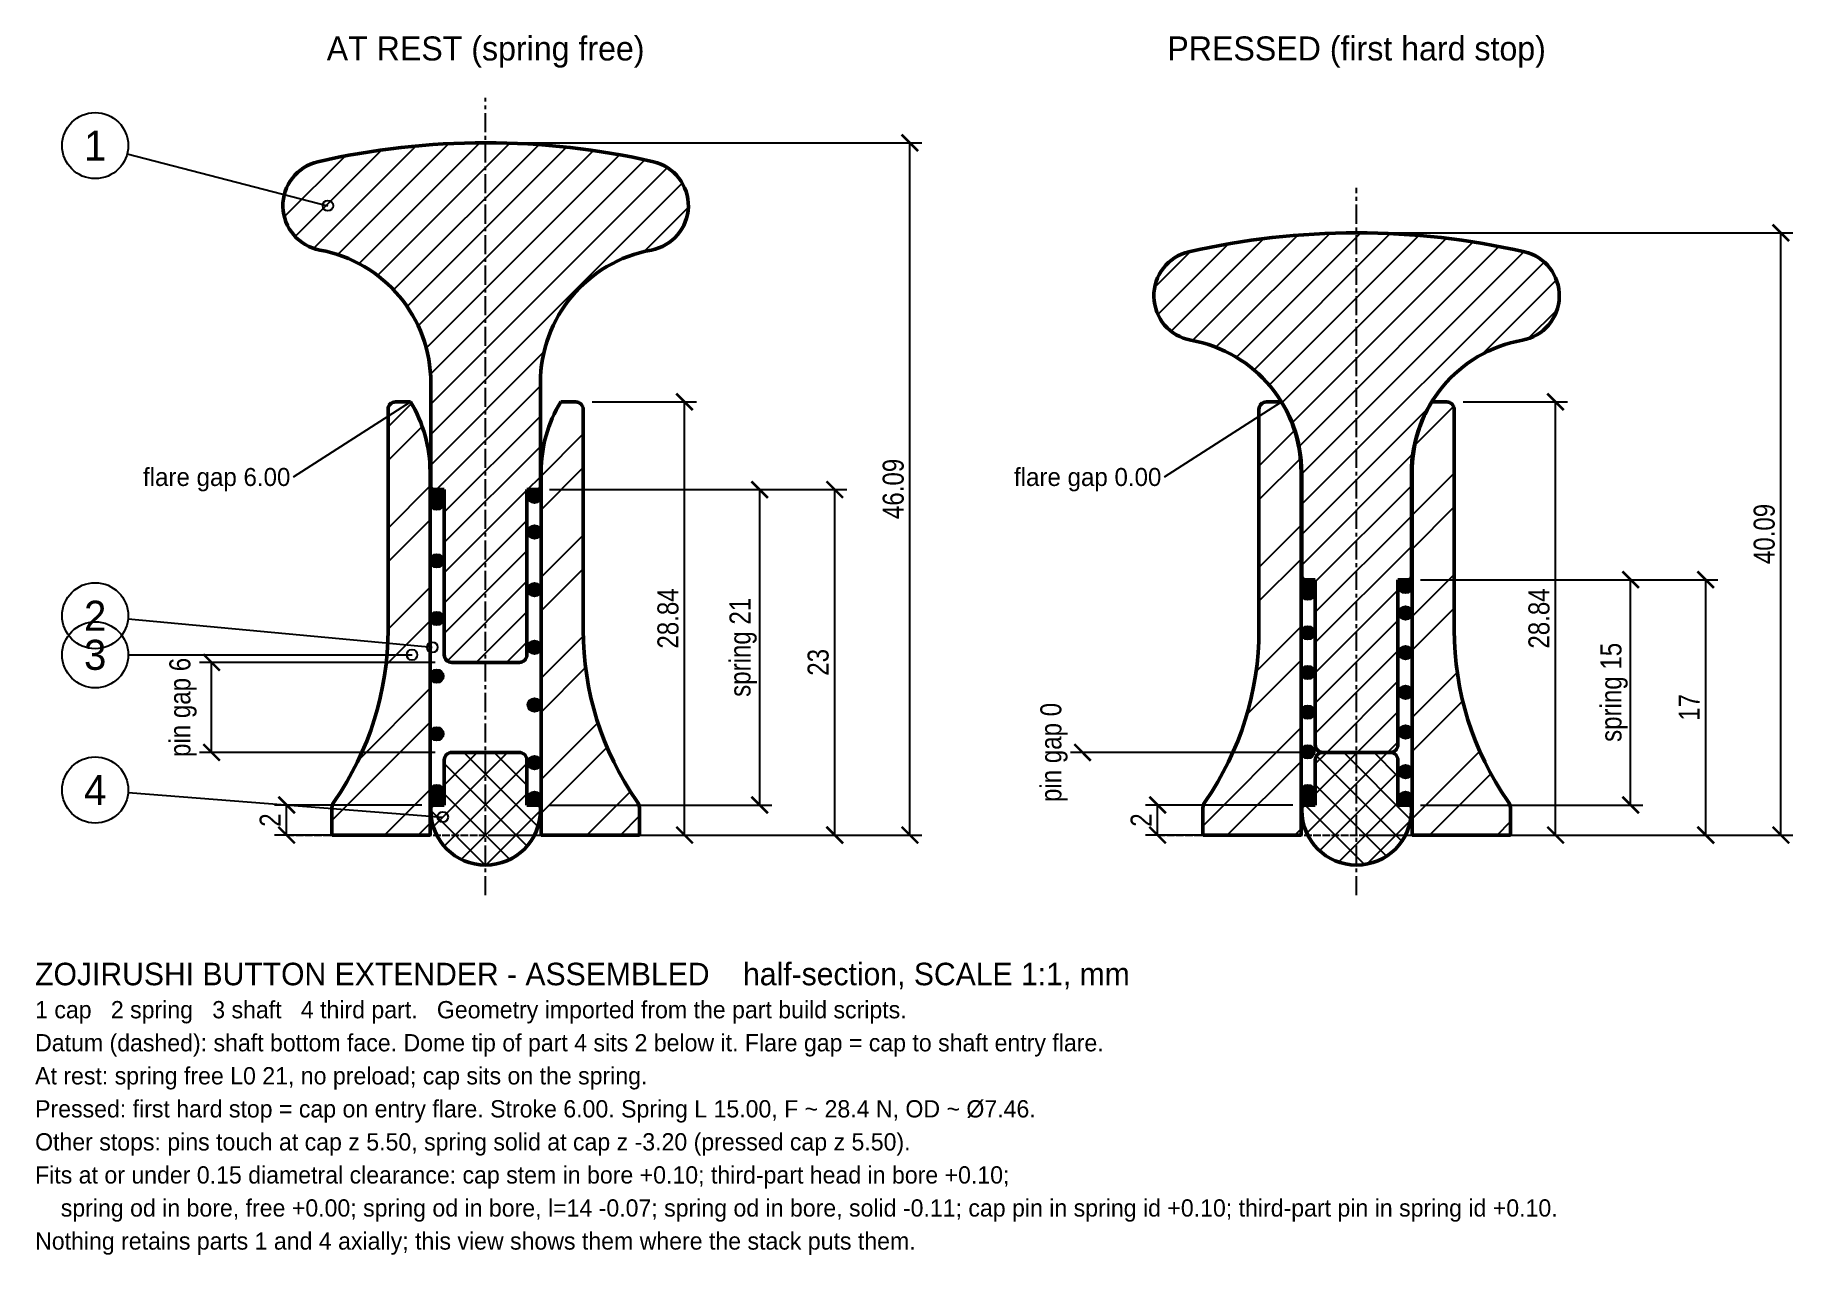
# Model space of a CAD drawing. Header units: millimetres. Extents: x -30 to 87, y -28 to 53.
import ezdxf
from ezdxf.enums import TextEntityAlignment as Align

# ---------------------------------------------------------------- set-up
doc = ezdxf.new("R2010")
doc.units = ezdxf.units.MM
doc.header["$LTSCALE"] = 0.4
doc.linetypes.add('CENTER', pattern=[5.08, 3.175, -0.635, 0.635, -0.635])
doc.linetypes.add('DASHED', pattern=[1.524, 1.27, -0.254])
for name, color, linetype in [('BALLOON', 3, 'CONTINUOUS'), ('CENTER', 1, 'CENTER'), ('DATUM', 8, 'DASHED'), ('DIM', 5, 'CONTINUOUS'), ('HATCH', 8, 'CONTINUOUS'), ('SPRING', 7, 'CONTINUOUS'), ('TEXT', 7, 'CONTINUOUS')]:
    doc.layers.add(name, color=color, linetype=linetype)
doc.layers.add('OUTLINE', color=7, linetype='CONTINUOUS', lineweight=50)
doc.styles.add('OpenSansCondensed-Light', font='OpenSansCondensed-Light.ttf')
doc.dimstyles.new('ASM', dxfattribs={"dimtxt": 1.4, "dimasz": 1.1, "dimexe": 0.8, "dimexo": 0.6, "dimgap": 0.4, "dimtad": 1, "dimdsep": 46, "dimtxsty": 'OpenSansCondensed-Light', "dimblk": 'ARCHTICK', "dimcen": 2.5, "dimclrd": 5, "dimclre": 5, "dimclrt": 5, "dimazin": 3, "dimtfac": 0.5, "dimtmove": 2, "dimatfit": 3})

# ---------------------------------------------------------------- blocks, each defined once
blk = doc.blocks.new('_ARCHTICK')
at = {"color": 0, "linetype": 'BYBLOCK', "const_width": 0.15}
blk.add_lwpolyline([(-0.5, -0.5), (0.5, 0.5)], dxfattribs=at)

msp = doc.modelspace()

# ---------------------------------------------------------------- hatches: boundary and pattern name
at = {"layer": 'HATCH'}
h = msp.add_hatch(dxfattribs=at)
h.set_pattern_fill('ANSI31', scale=0.45)
h.paths.add_polyline_path([(0, 11.5), (2.25, 11.5), (2.283, 11.501), (2.315, 11.504), (2.348, 11.51), (2.379, 11.517), (2.411, 11.527), (2.441, 11.538), (2.471, 11.552), (2.5, 11.567), (2.528, 11.584), (2.554, 11.603), (2.58, 11.624), (2.604, 11.646), (2.626, 11.67), (2.647, 11.696), (2.666, 11.722), (2.683, 11.75), (2.698, 11.779), (2.712, 11.809), (2.723, 11.839), (2.733, 11.871), (2.74, 11.902), (2.746, 11.935), (2.749, 11.967), (2.75, 12), (2.75, 23), (3.45, 23), (3.463, 23), (3.476, 23.002), (3.489, 23.004), (3.502, 23.007), (3.514, 23.011), (3.527, 23.015), (3.538, 23.021), (3.55, 23.027), (3.561, 23.034), (3.572, 23.041), (3.582, 23.05), (3.591, 23.059), (3.6, 23.068), (3.609, 23.078), (3.616, 23.089), (3.623, 23.1), (3.629, 23.112), (3.635, 23.123), (3.639, 23.136), (3.643, 23.148), (3.646, 23.161), (3.648, 23.174), (3.65, 23.187), (3.65, 23.2), (3.65, 30.096), (3.665, 30.617), (3.71, 31.137), (3.786, 31.653), (3.891, 32.164), (4.025, 32.667), (4.188, 33.163), (4.38, 33.647), (4.6, 34.12), (4.846, 34.58), (5.119, 35.024), (5.417, 35.452), (5.739, 35.862), (6.085, 36.253), (6.452, 36.622), (6.841, 36.97), (7.249, 37.295), (7.675, 37.596), (8.117, 37.872), (8.575, 38.121), (9.047, 38.343), (9.53, 38.538), (10.024, 38.705), (10.527, 38.842), (11.037, 38.951), (11.37, 39.031), (11.691, 39.149), (11.996, 39.302), (12.282, 39.489), (12.545, 39.707), (12.782, 39.954), (12.988, 40.227), (13.163, 40.52), (13.303, 40.832), (13.406, 41.158), (13.472, 41.494), (13.499, 41.834), (13.487, 42.176), (13.437, 42.514), (13.348, 42.844), (13.223, 43.162), (13.062, 43.464), (12.867, 43.745), (12.642, 44.002), (12.389, 44.232), (12.112, 44.432), (11.814, 44.599), (11.499, 44.731), (11.17, 44.826), (10.712, 44.929), (10.253, 45.027), (9.793, 45.122), (9.333, 45.211), (8.871, 45.297), (8.409, 45.378), (7.946, 45.455), (7.482, 45.527), (7.018, 45.595), (6.553, 45.659), (6.087, 45.718), (5.621, 45.773), (5.154, 45.824), (4.687, 45.87), (4.219, 45.912), (3.752, 45.949), (3.283, 45.982), (2.815, 46.011), (2.346, 46.035), (1.877, 46.055), (1.408, 46.07), (0.939, 46.081), (0.469, 46.088), (0, 46.09), (-0.469, 46.088), (-0.939, 46.081), (-1.408, 46.07), (-1.877, 46.055), (-2.346, 46.035), (-2.815, 46.011), (-3.283, 45.982), (-3.752, 45.949), (-4.219, 45.912), (-4.687, 45.87), (-5.154, 45.824), (-5.621, 45.773), (-6.087, 45.718), (-6.553, 45.659), (-7.018, 45.595), (-7.482, 45.527), (-7.946, 45.455), (-8.409, 45.378), (-8.871, 45.297), (-9.333, 45.211), (-9.793, 45.122), (-10.253, 45.027), (-10.712, 44.929), (-11.17, 44.826), (-11.499, 44.731), (-11.814, 44.599), (-12.112, 44.432), (-12.389, 44.232), (-12.642, 44.002), (-12.867, 43.745), (-13.062, 43.464), (-13.223, 43.162), (-13.348, 42.844), (-13.437, 42.514), (-13.487, 42.176), (-13.499, 41.834), (-13.472, 41.494), (-13.406, 41.158), (-13.303, 40.832), (-13.163, 40.52), (-12.988, 40.227), (-12.782, 39.954), (-12.545, 39.707), (-12.282, 39.489), (-11.996, 39.302), (-11.691, 39.149), (-11.37, 39.031), (-11.037, 38.951), (-10.527, 38.842), (-10.024, 38.705), (-9.53, 38.538), (-9.047, 38.343), (-8.575, 38.121), (-8.117, 37.872), (-7.675, 37.596), (-7.249, 37.295), (-6.841, 36.97), (-6.452, 36.622), (-6.085, 36.253), (-5.739, 35.862), (-5.417, 35.452), (-5.119, 35.024), (-4.846, 34.58), (-4.6, 34.12), (-4.38, 33.647), (-4.188, 33.163), (-4.025, 32.667), (-3.891, 32.164), (-3.786, 31.653), (-3.71, 31.137), (-3.665, 30.617), (-3.65, 30.096), (-3.65, 23.2), (-3.65, 23.187), (-3.648, 23.174), (-3.646, 23.161), (-3.643, 23.148), (-3.639, 23.136), (-3.635, 23.123), (-3.629, 23.112), (-3.623, 23.1), (-3.616, 23.089), (-3.609, 23.078), (-3.6, 23.068), (-3.591, 23.059), (-3.582, 23.05), (-3.572, 23.041), (-3.561, 23.034), (-3.55, 23.027), (-3.538, 23.021), (-3.527, 23.015), (-3.514, 23.011), (-3.502, 23.007), (-3.489, 23.004), (-3.476, 23.002), (-3.463, 23), (-3.45, 23), (-2.75, 23), (-2.75, 12), (-2.749, 11.967), (-2.746, 11.935), (-2.74, 11.902), (-2.733, 11.871), (-2.723, 11.839), (-2.712, 11.809), (-2.698, 11.779), (-2.683, 11.75), (-2.666, 11.722), (-2.647, 11.696), (-2.626, 11.67), (-2.604, 11.646), (-2.58, 11.624), (-2.554, 11.603), (-2.528, 11.584), (-2.5, 11.567), (-2.471, 11.552), (-2.441, 11.538), (-2.411, 11.527), (-2.379, 11.517), (-2.348, 11.51), (-2.315, 11.504), (-2.283, 11.501), (-2.25, 11.5), (0, 11.5)])
h = msp.add_hatch(dxfattribs=at)
h.set_pattern_fill('ANSI31', scale=0.45)
h.paths.add_polyline_path([(58, 5.501), (60.25, 5.501), (60.283, 5.502), (60.315, 5.506), (60.348, 5.511), (60.379, 5.518), (60.411, 5.528), (60.441, 5.539), (60.471, 5.553), (60.5, 5.568), (60.528, 5.586), (60.554, 5.605), (60.58, 5.625), (60.604, 5.648), (60.626, 5.672), (60.647, 5.697), (60.666, 5.724), (60.683, 5.751), (60.698, 5.78), (60.712, 5.81), (60.723, 5.841), (60.733, 5.872), (60.74, 5.904), (60.746, 5.936), (60.749, 5.969), (60.75, 6.001), (60.75, 17.001), (61.45, 17.001), (61.463, 17.002), (61.476, 17.003), (61.489, 17.005), (61.502, 17.008), (61.514, 17.012), (61.527, 17.017), (61.538, 17.022), (61.55, 17.028), (61.561, 17.035), (61.572, 17.043), (61.582, 17.051), (61.591, 17.06), (61.6, 17.069), (61.609, 17.08), (61.616, 17.09), (61.623, 17.101), (61.629, 17.113), (61.635, 17.125), (61.639, 17.137), (61.643, 17.15), (61.646, 17.162), (61.648, 17.175), (61.65, 17.188), (61.65, 17.201), (61.65, 24.098), (61.665, 24.619), (61.71, 25.138), (61.786, 25.654), (61.891, 26.165), (62.025, 26.669), (62.188, 27.164), (62.38, 27.649), (62.6, 28.122), (62.846, 28.581), (63.119, 29.026), (63.417, 29.454), (63.739, 29.863), (64.085, 30.254), (64.452, 30.624), (64.841, 30.972), (65.249, 31.297), (65.675, 31.597), (66.117, 31.873), (66.575, 32.122), (67.047, 32.345), (67.53, 32.54), (68.024, 32.706), (68.527, 32.844), (69.038, 32.952), (69.37, 33.032), (69.691, 33.15), (69.996, 33.303), (70.282, 33.49), (70.545, 33.709), (70.782, 33.956), (70.988, 34.228), (71.163, 34.522), (71.303, 34.834), (71.406, 35.16), (71.472, 35.495), (71.499, 35.836), (71.487, 36.177), (71.437, 36.515), (71.348, 36.846), (71.223, 37.163), (71.062, 37.465), (70.867, 37.746), (70.642, 38.004), (70.389, 38.234), (70.112, 38.433), (69.814, 38.6), (69.499, 38.732), (69.17, 38.828), (68.712, 38.93), (68.253, 39.029), (67.793, 39.123), (67.333, 39.213), (66.871, 39.298), (66.409, 39.379), (65.946, 39.456), (65.482, 39.528), (65.018, 39.596), (64.553, 39.66), (64.087, 39.719), (63.621, 39.774), (63.154, 39.825), (62.687, 39.871), (62.219, 39.913), (61.752, 39.95), (61.283, 39.983), (60.815, 40.012), (60.346, 40.036), (59.877, 40.056), (59.408, 40.072), (58.939, 40.083), (58.469, 40.089), (58, 40.091), (57.531, 40.089), (57.061, 40.083), (56.592, 40.072), (56.123, 40.056), (55.654, 40.036), (55.185, 40.012), (54.717, 39.983), (54.248, 39.95), (53.781, 39.913), (53.313, 39.871), (52.846, 39.825), (52.379, 39.774), (51.913, 39.719), (51.447, 39.66), (50.982, 39.596), (50.518, 39.528), (50.054, 39.456), (49.591, 39.379), (49.129, 39.298), (48.667, 39.213), (48.207, 39.123), (47.747, 39.029), (47.288, 38.93), (46.83, 38.828), (46.501, 38.732), (46.186, 38.6), (45.888, 38.433), (45.611, 38.234), (45.358, 38.004), (45.133, 37.746), (44.938, 37.465), (44.777, 37.163), (44.652, 36.846), (44.563, 36.515), (44.513, 36.177), (44.501, 35.836), (44.528, 35.495), (44.594, 35.16), (44.697, 34.834), (44.837, 34.522), (45.012, 34.228), (45.218, 33.956), (45.455, 33.709), (45.718, 33.49), (46.004, 33.303), (46.309, 33.15), (46.63, 33.032), (46.962, 32.952), (47.473, 32.844), (47.976, 32.706), (48.47, 32.54), (48.953, 32.345), (49.425, 32.122), (49.883, 31.873), (50.325, 31.597), (50.751, 31.297), (51.159, 30.972), (51.548, 30.624), (51.915, 30.254), (52.261, 29.863), (52.583, 29.454), (52.881, 29.026), (53.154, 28.581), (53.4, 28.122), (53.62, 27.649), (53.812, 27.164), (53.975, 26.669), (54.109, 26.165), (54.214, 25.654), (54.29, 25.138), (54.335, 24.619), (54.35, 24.098), (54.35, 17.201), (54.35, 17.188), (54.352, 17.175), (54.354, 17.162), (54.357, 17.15), (54.361, 17.137), (54.365, 17.125), (54.371, 17.113), (54.377, 17.101), (54.384, 17.09), (54.391, 17.08), (54.4, 17.069), (54.409, 17.06), (54.418, 17.051), (54.428, 17.043), (54.439, 17.035), (54.45, 17.028), (54.462, 17.022), (54.473, 17.017), (54.486, 17.012), (54.498, 17.008), (54.511, 17.005), (54.524, 17.003), (54.537, 17.002), (54.55, 17.001), (55.25, 17.001), (55.25, 6.001), (55.251, 5.969), (55.254, 5.936), (55.26, 5.904), (55.267, 5.872), (55.277, 5.841), (55.288, 5.81), (55.302, 5.78), (55.317, 5.751), (55.334, 5.724), (55.353, 5.697), (55.374, 5.672), (55.396, 5.648), (55.42, 5.625), (55.446, 5.605), (55.472, 5.586), (55.5, 5.568), (55.529, 5.553), (55.559, 5.539), (55.589, 5.528), (55.621, 5.518), (55.652, 5.511), (55.685, 5.506), (55.717, 5.502), (55.75, 5.501), (58, 5.501)])
h = msp.add_hatch(dxfattribs=at)
h.set_pattern_fill('ANSI32', scale=0.5)
h.paths.add_polyline_path([(-3.7, 0), (-3.7, 24.181), (-3.702, 24.385), (-3.709, 24.589), (-3.721, 24.792), (-3.737, 24.996), (-3.758, 25.199), (-3.783, 25.401), (-3.813, 25.603), (-3.848, 25.804), (-3.887, 26.004), (-3.93, 26.204), (-3.978, 26.402), (-4.031, 26.599), (-4.088, 26.795), (-4.15, 26.99), (-4.216, 27.183), (-4.286, 27.374), (-4.36, 27.564), (-4.439, 27.753), (-4.522, 27.939), (-4.61, 28.123), (-4.701, 28.306), (-4.797, 28.486), (-4.896, 28.664), (-5, 28.84), (-6, 28.84), (-6.033, 28.839), (-6.065, 28.836), (-6.098, 28.83), (-6.129, 28.823), (-6.161, 28.813), (-6.191, 28.802), (-6.221, 28.788), (-6.25, 28.773), (-6.278, 28.756), (-6.304, 28.737), (-6.33, 28.716), (-6.354, 28.694), (-6.376, 28.67), (-6.397, 28.644), (-6.416, 28.618), (-6.433, 28.59), (-6.448, 28.561), (-6.462, 28.531), (-6.473, 28.501), (-6.483, 28.469), (-6.49, 28.438), (-6.496, 28.405), (-6.499, 28.373), (-6.5, 28.34), (-6.5, 13.659), (-6.506, 13.154), (-6.526, 12.648), (-6.558, 12.143), (-6.602, 11.64), (-6.66, 11.137), (-6.73, 10.636), (-6.813, 10.138), (-6.908, 9.641), (-7.016, 9.147), (-7.136, 8.656), (-7.269, 8.168), (-7.414, 7.683), (-7.571, 7.202), (-7.74, 6.726), (-7.922, 6.254), (-8.115, 5.786), (-8.32, 5.324), (-8.536, 4.867), (-8.764, 4.416), (-9.004, 3.97), (-9.254, 3.531), (-9.516, 3.098), (-9.788, 2.672), (-10.071, 2.253), (-10.086, 2.232), (-10.099, 2.211), (-10.112, 2.189), (-10.125, 2.167), (-10.137, 2.145), (-10.148, 2.122), (-10.159, 2.099), (-10.169, 2.076), (-10.179, 2.053), (-10.188, 2.029), (-10.196, 2.006), (-10.204, 1.981), (-10.212, 1.957), (-10.218, 1.933), (-10.224, 1.908), (-10.23, 1.884), (-10.234, 1.859), (-10.239, 1.834), (-10.242, 1.809), (-10.245, 1.784), (-10.247, 1.758), (-10.249, 1.733), (-10.25, 1.708), (-10.25, 1.683), (-10.25, 0), (-3.7, 0)])
h = msp.add_hatch(dxfattribs=at)
h.set_pattern_fill('ANSI32', scale=0.5)
h.paths.add_polyline_path([(3.7, 0), (3.7, 24.181), (3.702, 24.385), (3.709, 24.589), (3.721, 24.792), (3.737, 24.996), (3.758, 25.199), (3.783, 25.401), (3.813, 25.603), (3.848, 25.804), (3.887, 26.004), (3.93, 26.204), (3.978, 26.402), (4.031, 26.599), (4.088, 26.795), (4.15, 26.99), (4.216, 27.183), (4.286, 27.374), (4.36, 27.564), (4.439, 27.753), (4.522, 27.939), (4.61, 28.123), (4.701, 28.306), (4.797, 28.486), (4.896, 28.664), (5, 28.84), (6, 28.84), (6.033, 28.839), (6.065, 28.836), (6.098, 28.83), (6.129, 28.823), (6.161, 28.813), (6.191, 28.802), (6.221, 28.788), (6.25, 28.773), (6.278, 28.756), (6.304, 28.737), (6.33, 28.716), (6.354, 28.694), (6.376, 28.67), (6.397, 28.644), (6.416, 28.618), (6.433, 28.59), (6.448, 28.561), (6.462, 28.531), (6.473, 28.501), (6.483, 28.469), (6.49, 28.438), (6.496, 28.405), (6.499, 28.373), (6.5, 28.34), (6.5, 13.659), (6.506, 13.154), (6.526, 12.648), (6.558, 12.143), (6.602, 11.64), (6.66, 11.137), (6.73, 10.636), (6.813, 10.138), (6.908, 9.641), (7.016, 9.147), (7.136, 8.656), (7.269, 8.168), (7.414, 7.683), (7.571, 7.202), (7.74, 6.726), (7.922, 6.254), (8.115, 5.786), (8.32, 5.324), (8.536, 4.867), (8.764, 4.416), (9.004, 3.97), (9.254, 3.531), (9.516, 3.098), (9.788, 2.672), (10.071, 2.253), (10.086, 2.232), (10.099, 2.211), (10.112, 2.189), (10.125, 2.167), (10.137, 2.145), (10.148, 2.122), (10.159, 2.099), (10.169, 2.076), (10.179, 2.053), (10.188, 2.029), (10.196, 2.006), (10.204, 1.981), (10.212, 1.957), (10.218, 1.933), (10.224, 1.908), (10.23, 1.884), (10.234, 1.859), (10.239, 1.834), (10.242, 1.809), (10.245, 1.784), (10.247, 1.758), (10.249, 1.733), (10.25, 1.708), (10.25, 1.683), (10.25, 0), (3.7, 0)])
h = msp.add_hatch(dxfattribs=at)
h.set_pattern_fill('ANSI32', scale=0.5)
h.paths.add_polyline_path([(54.3, 0), (54.3, 24.181), (54.298, 24.385), (54.291, 24.589), (54.279, 24.792), (54.263, 24.996), (54.242, 25.199), (54.217, 25.401), (54.187, 25.603), (54.152, 25.804), (54.113, 26.004), (54.07, 26.204), (54.022, 26.402), (53.969, 26.599), (53.912, 26.795), (53.85, 26.99), (53.784, 27.183), (53.714, 27.374), (53.64, 27.564), (53.561, 27.753), (53.478, 27.939), (53.39, 28.123), (53.299, 28.306), (53.203, 28.486), (53.104, 28.664), (53, 28.84), (52, 28.84), (51.967, 28.839), (51.935, 28.836), (51.902, 28.83), (51.871, 28.823), (51.839, 28.813), (51.809, 28.802), (51.779, 28.788), (51.75, 28.773), (51.722, 28.756), (51.696, 28.737), (51.67, 28.716), (51.646, 28.694), (51.624, 28.67), (51.603, 28.644), (51.584, 28.618), (51.567, 28.59), (51.552, 28.561), (51.538, 28.531), (51.527, 28.501), (51.517, 28.469), (51.51, 28.438), (51.504, 28.405), (51.501, 28.373), (51.5, 28.34), (51.5, 13.659), (51.494, 13.154), (51.474, 12.648), (51.442, 12.143), (51.398, 11.64), (51.34, 11.137), (51.27, 10.636), (51.187, 10.138), (51.092, 9.641), (50.984, 9.147), (50.864, 8.656), (50.731, 8.168), (50.586, 7.683), (50.429, 7.202), (50.26, 6.726), (50.078, 6.254), (49.885, 5.786), (49.68, 5.324), (49.464, 4.867), (49.236, 4.416), (48.996, 3.97), (48.746, 3.531), (48.484, 3.098), (48.212, 2.672), (47.929, 2.253), (47.914, 2.232), (47.901, 2.211), (47.888, 2.189), (47.875, 2.167), (47.863, 2.145), (47.852, 2.122), (47.841, 2.099), (47.831, 2.076), (47.821, 2.053), (47.812, 2.029), (47.804, 2.006), (47.796, 1.981), (47.788, 1.957), (47.782, 1.933), (47.776, 1.908), (47.77, 1.884), (47.766, 1.859), (47.761, 1.834), (47.758, 1.809), (47.755, 1.784), (47.753, 1.758), (47.751, 1.733), (47.75, 1.708), (47.75, 1.683), (47.75, 0), (54.3, 0)])
h = msp.add_hatch(dxfattribs=at)
h.set_pattern_fill('ANSI32', scale=0.5)
h.paths.add_polyline_path([(61.7, 0), (61.7, 24.181), (61.702, 24.385), (61.709, 24.589), (61.721, 24.792), (61.737, 24.996), (61.758, 25.199), (61.783, 25.401), (61.813, 25.603), (61.848, 25.804), (61.887, 26.004), (61.93, 26.204), (61.978, 26.402), (62.031, 26.599), (62.088, 26.795), (62.15, 26.99), (62.216, 27.183), (62.286, 27.374), (62.36, 27.564), (62.439, 27.753), (62.522, 27.939), (62.61, 28.123), (62.701, 28.306), (62.797, 28.486), (62.896, 28.664), (63, 28.84), (64, 28.84), (64.033, 28.839), (64.065, 28.836), (64.098, 28.83), (64.129, 28.823), (64.161, 28.813), (64.191, 28.802), (64.221, 28.788), (64.25, 28.773), (64.278, 28.756), (64.304, 28.737), (64.33, 28.716), (64.354, 28.694), (64.376, 28.67), (64.397, 28.644), (64.416, 28.618), (64.433, 28.59), (64.448, 28.561), (64.462, 28.531), (64.473, 28.501), (64.483, 28.469), (64.49, 28.438), (64.496, 28.405), (64.499, 28.373), (64.5, 28.34), (64.5, 13.659), (64.506, 13.154), (64.526, 12.648), (64.558, 12.143), (64.602, 11.64), (64.66, 11.137), (64.73, 10.636), (64.813, 10.138), (64.908, 9.641), (65.016, 9.147), (65.136, 8.656), (65.269, 8.168), (65.414, 7.683), (65.571, 7.202), (65.74, 6.726), (65.922, 6.254), (66.115, 5.786), (66.32, 5.324), (66.536, 4.867), (66.764, 4.416), (67.004, 3.97), (67.254, 3.531), (67.516, 3.098), (67.788, 2.672), (68.071, 2.253), (68.086, 2.232), (68.099, 2.211), (68.112, 2.189), (68.125, 2.167), (68.137, 2.145), (68.148, 2.122), (68.159, 2.099), (68.169, 2.076), (68.179, 2.053), (68.188, 2.029), (68.196, 2.006), (68.204, 1.981), (68.212, 1.957), (68.218, 1.933), (68.224, 1.908), (68.23, 1.884), (68.234, 1.859), (68.239, 1.834), (68.242, 1.809), (68.245, 1.784), (68.247, 1.758), (68.249, 1.733), (68.25, 1.708), (68.25, 1.683), (68.25, 0), (61.7, 0)])
h = msp.add_hatch(dxfattribs=at)
h.set_pattern_fill('ANSI37', scale=0.45)
h.paths.add_polyline_path([(0, -2), (0.239, -1.992), (0.476, -1.969), (0.712, -1.93), (0.945, -1.876), (1.173, -1.806), (1.397, -1.722), (1.614, -1.624), (1.825, -1.511), (2.028, -1.385), (2.222, -1.246), (2.407, -1.094), (2.581, -0.931), (2.744, -0.757), (2.896, -0.572), (3.035, -0.378), (3.161, -0.175), (3.274, 0.036), (3.372, 0.253), (3.456, 0.477), (3.526, 0.705), (3.58, 0.938), (3.619, 1.174), (3.642, 1.411), (3.65, 1.65), (3.65, 1.8), (3.65, 1.813), (3.648, 1.826), (3.646, 1.839), (3.643, 1.852), (3.639, 1.864), (3.635, 1.877), (3.629, 1.888), (3.623, 1.9), (3.616, 1.911), (3.609, 1.922), (3.6, 1.932), (3.591, 1.941), (3.582, 1.95), (3.572, 1.959), (3.561, 1.966), (3.55, 1.973), (3.538, 1.979), (3.527, 1.985), (3.514, 1.989), (3.502, 1.993), (3.489, 1.996), (3.476, 1.998), (3.463, 2), (3.45, 2), (2.75, 2), (2.75, 5), (2.749, 5.033), (2.746, 5.065), (2.74, 5.098), (2.733, 5.129), (2.723, 5.161), (2.712, 5.191), (2.698, 5.221), (2.683, 5.25), (2.666, 5.278), (2.647, 5.304), (2.626, 5.33), (2.604, 5.354), (2.58, 5.376), (2.554, 5.397), (2.528, 5.416), (2.5, 5.433), (2.471, 5.448), (2.441, 5.462), (2.411, 5.473), (2.379, 5.483), (2.348, 5.49), (2.315, 5.496), (2.283, 5.499), (2.25, 5.5), (0, 5.5), (-2.25, 5.5), (-2.283, 5.499), (-2.315, 5.496), (-2.348, 5.49), (-2.379, 5.483), (-2.411, 5.473), (-2.441, 5.462), (-2.471, 5.448), (-2.5, 5.433), (-2.528, 5.416), (-2.554, 5.397), (-2.58, 5.376), (-2.604, 5.354), (-2.626, 5.33), (-2.647, 5.304), (-2.666, 5.278), (-2.683, 5.25), (-2.698, 5.221), (-2.712, 5.191), (-2.723, 5.161), (-2.733, 5.129), (-2.74, 5.098), (-2.746, 5.065), (-2.749, 5.033), (-2.75, 5), (-2.75, 2), (-3.45, 2), (-3.463, 2), (-3.476, 1.998), (-3.489, 1.996), (-3.502, 1.993), (-3.514, 1.989), (-3.527, 1.985), (-3.538, 1.979), (-3.55, 1.973), (-3.561, 1.966), (-3.572, 1.959), (-3.582, 1.95), (-3.591, 1.941), (-3.6, 1.932), (-3.609, 1.922), (-3.616, 1.911), (-3.623, 1.9), (-3.629, 1.888), (-3.635, 1.877), (-3.639, 1.864), (-3.643, 1.852), (-3.646, 1.839), (-3.648, 1.826), (-3.65, 1.813), (-3.65, 1.8), (-3.65, 1.65), (-3.642, 1.411), (-3.619, 1.174), (-3.58, 0.938), (-3.526, 0.705), (-3.456, 0.477), (-3.372, 0.253), (-3.274, 0.036), (-3.161, -0.175), (-3.035, -0.378), (-2.896, -0.572), (-2.744, -0.757), (-2.581, -0.931), (-2.407, -1.094), (-2.222, -1.246), (-2.028, -1.385), (-1.825, -1.511), (-1.614, -1.624), (-1.397, -1.722), (-1.173, -1.806), (-0.945, -1.876), (-0.712, -1.93), (-0.476, -1.969), (-0.239, -1.992), (0, -2)])
h = msp.add_hatch(dxfattribs=at)
h.set_pattern_fill('ANSI37', scale=0.45)
h.paths.add_polyline_path([(58, -2), (58.239, -1.992), (58.476, -1.969), (58.712, -1.93), (58.945, -1.876), (59.173, -1.806), (59.397, -1.722), (59.614, -1.624), (59.825, -1.511), (60.028, -1.385), (60.222, -1.246), (60.407, -1.094), (60.581, -0.931), (60.744, -0.757), (60.896, -0.572), (61.035, -0.378), (61.161, -0.175), (61.274, 0.036), (61.372, 0.253), (61.456, 0.477), (61.526, 0.705), (61.58, 0.938), (61.619, 1.174), (61.642, 1.411), (61.65, 1.65), (61.65, 1.8), (61.65, 1.813), (61.648, 1.826), (61.646, 1.839), (61.643, 1.852), (61.639, 1.864), (61.635, 1.877), (61.629, 1.888), (61.623, 1.9), (61.616, 1.911), (61.609, 1.922), (61.6, 1.932), (61.591, 1.941), (61.582, 1.95), (61.572, 1.959), (61.561, 1.966), (61.55, 1.973), (61.538, 1.979), (61.527, 1.985), (61.514, 1.989), (61.502, 1.993), (61.489, 1.996), (61.476, 1.998), (61.463, 2), (61.45, 2), (60.75, 2), (60.75, 5), (60.749, 5.033), (60.746, 5.065), (60.74, 5.098), (60.733, 5.129), (60.723, 5.161), (60.712, 5.191), (60.698, 5.221), (60.683, 5.25), (60.666, 5.278), (60.647, 5.304), (60.626, 5.33), (60.604, 5.354), (60.58, 5.376), (60.554, 5.397), (60.528, 5.416), (60.5, 5.433), (60.471, 5.448), (60.441, 5.462), (60.411, 5.473), (60.379, 5.483), (60.348, 5.49), (60.315, 5.496), (60.283, 5.499), (60.25, 5.5), (58, 5.5), (55.75, 5.5), (55.717, 5.499), (55.685, 5.496), (55.652, 5.49), (55.621, 5.483), (55.589, 5.473), (55.559, 5.462), (55.529, 5.448), (55.5, 5.433), (55.472, 5.416), (55.446, 5.397), (55.42, 5.376), (55.396, 5.354), (55.374, 5.33), (55.353, 5.304), (55.334, 5.278), (55.317, 5.25), (55.302, 5.221), (55.288, 5.191), (55.277, 5.161), (55.267, 5.129), (55.26, 5.098), (55.254, 5.065), (55.251, 5.033), (55.25, 5), (55.25, 2), (54.55, 2), (54.537, 2), (54.524, 1.998), (54.511, 1.996), (54.498, 1.993), (54.486, 1.989), (54.473, 1.985), (54.462, 1.979), (54.45, 1.973), (54.439, 1.966), (54.428, 1.959), (54.418, 1.95), (54.409, 1.941), (54.4, 1.932), (54.391, 1.922), (54.384, 1.911), (54.377, 1.9), (54.371, 1.888), (54.365, 1.877), (54.361, 1.864), (54.357, 1.852), (54.354, 1.839), (54.352, 1.826), (54.35, 1.813), (54.35, 1.8), (54.35, 1.65), (54.358, 1.411), (54.381, 1.174), (54.42, 0.938), (54.474, 0.705), (54.544, 0.477), (54.628, 0.253), (54.726, 0.036), (54.839, -0.175), (54.965, -0.378), (55.104, -0.572), (55.256, -0.757), (55.419, -0.931), (55.593, -1.094), (55.778, -1.246), (55.972, -1.385), (56.175, -1.511), (56.386, -1.624), (56.603, -1.722), (56.827, -1.806), (57.055, -1.876), (57.288, -1.93), (57.524, -1.969), (57.761, -1.992), (58, -2)])
at = {"layer": 'SPRING'}
h = msp.add_hatch(color=7, dxfattribs=at)
edge = h.paths.add_edge_path()
edge.add_arc((-3.25, 22.55), 0.45, 0, 360)
h = msp.add_hatch(color=7, dxfattribs=at)
edge = h.paths.add_edge_path()
edge.add_arc((-3.25, 22.1), 0.45, 0, 360)
h = msp.add_hatch(color=7, dxfattribs=at)
edge = h.paths.add_edge_path()
edge.add_arc((3.25, 22.55), 0.45, 0, 360)
h = msp.add_hatch(color=7, dxfattribs=at)
edge = h.paths.add_edge_path()
edge.add_arc((3.25, 20.18), 0.45, 0, 360)
h = msp.add_hatch(color=7, dxfattribs=at)
edge = h.paths.add_edge_path()
edge.add_arc((-3.25, 18.26), 0.45, 0, 360)
h = msp.add_hatch(color=7, dxfattribs=at)
edge = h.paths.add_edge_path()
edge.add_arc((3.25, 16.34), 0.45, 0, 360)
h = msp.add_hatch(color=7, dxfattribs=at)
edge = h.paths.add_edge_path()
edge.add_arc((54.75, 16.551), 0.45, 0, 360)
h = msp.add_hatch(color=7, dxfattribs=at)
edge = h.paths.add_edge_path()
edge.add_arc((54.75, 16.101), 0.45, 0, 360)
h = msp.add_hatch(color=7, dxfattribs=at)
edge = h.paths.add_edge_path()
edge.add_arc((61.25, 16.551), 0.45, 0, 360)
h = msp.add_hatch(color=7, dxfattribs=at)
edge = h.paths.add_edge_path()
edge.add_arc((61.25, 14.781), 0.45, 0, 360)
h = msp.add_hatch(color=7, dxfattribs=at)
edge = h.paths.add_edge_path()
edge.add_arc((-3.25, 14.42), 0.45, 0, 360)
h = msp.add_hatch(color=7, dxfattribs=at)
edge = h.paths.add_edge_path()
edge.add_arc((3.25, 12.5), 0.45, 0, 360)
h = msp.add_hatch(color=7, dxfattribs=at)
edge = h.paths.add_edge_path()
edge.add_arc((54.75, 13.461), 0.45, 0, 360)
h = msp.add_hatch(color=7, dxfattribs=at)
edge = h.paths.add_edge_path()
edge.add_arc((61.25, 12.141), 0.45, 0, 360)
h = msp.add_hatch(color=7, dxfattribs=at)
edge = h.paths.add_edge_path()
edge.add_arc((-3.25, 10.58), 0.45, 0, 360)
h = msp.add_hatch(color=7, dxfattribs=at)
edge = h.paths.add_edge_path()
edge.add_arc((54.75, 10.821), 0.45, 0, 360)
h = msp.add_hatch(color=7, dxfattribs=at)
edge = h.paths.add_edge_path()
edge.add_arc((61.25, 9.501), 0.45, 0, 360)
h = msp.add_hatch(color=7, dxfattribs=at)
edge = h.paths.add_edge_path()
edge.add_arc((3.25, 8.66), 0.45, 0, 360)
h = msp.add_hatch(color=7, dxfattribs=at)
edge = h.paths.add_edge_path()
edge.add_arc((54.75, 8.181), 0.45, 0, 360)
h = msp.add_hatch(color=7, dxfattribs=at)
edge = h.paths.add_edge_path()
edge.add_arc((-3.25, 6.74), 0.45, 0, 360)
h = msp.add_hatch(color=7, dxfattribs=at)
edge = h.paths.add_edge_path()
edge.add_arc((61.25, 6.86), 0.45, 0, 360)
h = msp.add_hatch(color=7, dxfattribs=at)
edge = h.paths.add_edge_path()
edge.add_arc((54.75, 5.54), 0.45, 0, 360)
h = msp.add_hatch(color=7, dxfattribs=at)
edge = h.paths.add_edge_path()
edge.add_arc((3.25, 4.82), 0.45, 0, 360)
h = msp.add_hatch(color=7, dxfattribs=at)
edge = h.paths.add_edge_path()
edge.add_arc((61.25, 4.22), 0.45, 0, 360)
h = msp.add_hatch(color=7, dxfattribs=at)
edge = h.paths.add_edge_path()
edge.add_arc((-3.25, 2.9), 0.45, 0, 360)
h = msp.add_hatch(color=7, dxfattribs=at)
edge = h.paths.add_edge_path()
edge.add_arc((-3.25, 2.45), 0.45, 0, 360)
h = msp.add_hatch(color=7, dxfattribs=at)
edge = h.paths.add_edge_path()
edge.add_arc((3.25, 2.45), 0.45, 0, 360)
h = msp.add_hatch(color=7, dxfattribs=at)
edge = h.paths.add_edge_path()
edge.add_arc((54.75, 2.9), 0.45, 0, 360)
h = msp.add_hatch(color=7, dxfattribs=at)
edge = h.paths.add_edge_path()
edge.add_arc((54.75, 2.45), 0.45, 0, 360)
h = msp.add_hatch(color=7, dxfattribs=at)
edge = h.paths.add_edge_path()
edge.add_arc((61.25, 2.45), 0.45, 0, 360)

# ---------------------------------------------------------------- linework, layer by layer
at = {"layer": 'BALLOON'}
for p, q in [((-23.87, 45.352), (-10.5, 41.902)), ((-23.81, 14.395), (-3.55, 12.5)), ((-23.8, 12), (-4.9, 12)), ((-23.807, 2.829), (-2.85, 1.2))]:
    msp.add_line(p, q, dxfattribs=at)
for centre, radius in [((-26, 45.902), 2.2), ((-10.5, 41.902), 0.35), ((-26, 14.6), 2.2), ((-26, 12), 2.2), ((-4.9, 12), 0.35), ((-3.55, 12.5), 0.35), ((-26, 3), 2.2), ((-2.85, 1.2), 0.35)]:
    msp.add_circle(centre, radius, dxfattribs=at)
at = {"layer": 'CENTER'}
for p, q in [((0, -4), (0, 49.09)), ((58, -4), (58, 43.091))]:
    msp.add_line(p, q, dxfattribs=at)
at = {"layer": 'DATUM'}
for p, q in [((-13.25, 0), (13.25, 0)), ((44.75, 0), (71.25, 0))]:
    msp.add_line(p, q, dxfattribs=at)
at = {"layer": 'DIM'}
for p, q in [((-12.8, 23.84), (-5, 28.84)), ((45.2, 23.84), (53, 28.84))]:
    msp.add_line(p, q, dxfattribs=at)
at = {"layer": 'OUTLINE'}
for p, q in [((-3.65, 23.2), (-3.65, 30.096)), ((3.65, 23.2), (3.65, 30.096)), ((-6.5, 28.34), (-6.5, 13.659)), ((-5, 28.84), (-6, 28.84)), ((5, 28.84), (6, 28.84)), ((6.5, 28.34), (6.5, 13.659)), ((51.5, 28.34), (51.5, 13.659)), ((53, 28.84), (52, 28.84)), ((63, 28.84), (64, 28.84)), ((64.5, 28.34), (64.5, 13.659)), ((-3.7, 0), (-3.7, 24.181)), ((3.7, 0), (3.7, 24.181)), ((54.3, 0), (54.3, 24.181)), ((54.35, 17.201), (54.35, 24.098)), ((61.65, 17.201), (61.65, 24.098)), ((61.7, 0), (61.7, 24.181)), ((-2.75, 23), (-3.45, 23)), ((-2.75, 12), (-2.75, 23)), ((2.75, 12), (2.75, 23)), ((2.75, 23), (3.45, 23)), ((55.25, 17.001), (54.55, 17.001)), ((55.25, 6.001), (55.25, 17.001)), ((60.75, 6.001), (60.75, 17.001)), ((60.75, 17.001), (61.45, 17.001)), ((0, 11.5), (-2.25, 11.5)), ((0, 11.5), (2.25, 11.5)), ((-2.75, 2), (-2.75, 5)), ((-2.25, 5.5), (0, 5.5)), ((2.25, 5.5), (0, 5.5)), ((2.75, 2), (2.75, 5)), ((55.25, 2), (55.25, 5)), ((58, 5.501), (55.75, 5.501)), ((55.75, 5.5), (58, 5.5)), ((58, 5.501), (60.25, 5.501)), ((60.25, 5.5), (58, 5.5)), ((60.75, 2), (60.75, 5)), ((-10.25, 1.683), (-10.25, 0)), ((-3.65, 1.65), (-3.65, 1.8)), ((-3.45, 2), (-2.75, 2)), ((3.45, 2), (2.75, 2)), ((3.65, 1.65), (3.65, 1.8)), ((10.25, 1.683), (10.25, 0)), ((47.75, 1.683), (47.75, 0)), ((54.35, 1.65), (54.35, 1.8)), ((54.55, 2), (55.25, 2)), ((61.45, 2), (60.75, 2)), ((61.65, 1.65), (61.65, 1.8)), ((68.25, 1.683), (68.25, 0)), ((-10.25, 0), (-3.7, 0)), ((10.25, 0), (3.7, 0)), ((47.75, 0), (54.3, 0)), ((68.25, 0), (61.7, 0))]:
    msp.add_line(p, q, dxfattribs=at)
for centre, radius, start, end in [((0, -3.91), 50, 90, 102.90906), ((0, -3.91), 50, 77.09094, 90), ((-10.5, 41.902), 3, 102.90906, 259.67878), ((10.5, 41.902), 3, -79.67878, 77.09094), ((58, -9.909), 50, 90, 102.90906), ((58, -9.909), 50, 77.09094, 90), ((-12.65, 30.096), 9, 0, 79.67878), ((12.65, 30.096), 9, 100.32122, 180), ((47.5, 35.903), 3, 102.90906, 259.67878), ((68.5, 35.903), 3, -79.67878, 77.09094), ((45.35, 24.098), 9, 0, 79.67878), ((70.65, 24.098), 9, 100.32122, 180), ((-6, 28.34), 0.5, 90, 180), ((-12.7, 24.181), 9, 0, 31.17884), ((12.7, 24.181), 9, 148.82116, 180), ((6, 28.34), 0.5, 0, 90), ((52, 28.34), 0.5, 90, 180), ((45.3, 24.181), 9, 0, 31.17884), ((70.7, 24.181), 9, 148.82116, 180), ((64, 28.34), 0.5, 0, 90), ((-3.45, 23.2), 0.2, 180, 270), ((3.45, 23.2), 0.2, -90, 0), ((54.55, 17.201), 0.2, 180, 270), ((61.45, 17.201), 0.2, -90, 0), ((-26.5, 13.659), 20, -34.77194, 0), ((26.5, 13.659), 20, 180, 214.77194), ((31.5, 13.659), 20, -34.77194, 0), ((84.5, 13.659), 20, 180, 214.77194), ((-2.25, 12), 0.5, 180, 270), ((2.25, 12), 0.5, -90, 0), ((55.75, 6.001), 0.5, 180, 270), ((60.25, 6.001), 0.5, -90, 0), ((-2.25, 5), 0.5, 90, 180), ((2.25, 5), 0.5, 0, 90), ((55.75, 5), 0.5, 90, 180), ((60.25, 5), 0.5, 0, 90), ((-9.25, 1.683), 1, 145.22806, 180), ((-3.45, 1.8), 0.2, 90, 180), ((0, 1.65), 3.65, 180, -90), ((0, 1.65), 3.65, 270, 0), ((3.45, 1.8), 0.2, 0, 90), ((9.25, 1.683), 1, 0, 34.77194), ((48.75, 1.683), 1, 145.22806, 180), ((54.55, 1.8), 0.2, 90, 180), ((58, 1.65), 3.65, 180, -90), ((58, 1.65), 3.65, 270, 0), ((61.45, 1.8), 0.2, 0, 90), ((67.25, 1.683), 1, 0, 34.77194)]:
    msp.add_arc(centre, radius, start, end, dxfattribs=at)
at = {"layer": 'SPRING'}
for centre in [(-3.25, 22.55), (-3.25, 22.1), (3.25, 22.55), (3.25, 20.18), (-3.25, 18.26), (3.25, 16.34), (54.75, 16.551), (54.75, 16.101), (61.25, 16.551), (61.25, 14.781), (-3.25, 14.42), (3.25, 12.5), (54.75, 13.461), (61.25, 12.141), (-3.25, 10.58), (54.75, 10.821), (61.25, 9.501), (3.25, 8.66), (54.75, 8.181), (-3.25, 6.74), (61.25, 6.86), (54.75, 5.54), (3.25, 4.82), (61.25, 4.22), (-3.25, 2.9), (-3.25, 2.45), (3.25, 2.45), (54.75, 2.9), (54.75, 2.45), (61.25, 2.45)]:
    msp.add_circle(centre, 0.45, dxfattribs=at)

# ---------------------------------------------------------------- texts
at = {"layer": 'BALLOON'}
for s, p in [('1', (-26, 45.902)), ('2', (-26, 14.6)), ('3', (-26, 12)), ('4', (-26, 3))]:
    msp.add_text(s, height=2, dxfattribs=at).set_placement(p, align=Align.MIDDLE_CENTER)
at = {"layer": 'DIM'}
for s, p in [('flare gap 6.00', (-13, 23.84)), ('flare gap 0.00', (45, 23.84))]:
    msp.add_text(s, height=1.2, dxfattribs=at).set_placement(p, align=Align.MIDDLE_RIGHT)
at = {"layer": 'TEXT'}
for s, p in [('AT REST (spring free)', (0, 51.09)), ('PRESSED (first hard stop)', (58, 51.09))]:
    msp.add_text(s, height=1.6, dxfattribs=at).set_placement(p, align=Align.BOTTOM_CENTER)
for s, height, p in [('ZOJIRUSHI BUTTON EXTENDER - ASSEMBLED    half-section, SCALE 1:1, mm', 1.5, (-30, -10)), ('1 cap   2 spring   3 shaft   4 third part.   Geometry imported from the part build scripts.', 1.15, (-30, -12.2)), ('Datum (dashed): shaft bottom face. Dome tip of part 4 sits 2 below it. Flare gap = cap to shaft entry flare.', 1.15, (-30, -14.4)), ('At rest: spring free L0 21, no preload; cap sits on the spring.', 1.15, (-30, -16.6)), ('Pressed: first hard stop = cap on entry flare. Stroke 6.00. Spring L 15.00, F ~ 28.4 N, OD ~ %%c7.46.', 1.15, (-30, -18.8)), ('Other stops: pins touch at cap z 5.50, spring solid at cap z -3.20 (pressed cap z 5.50).', 1.15, (-30, -21)), ('Fits at or under 0.15 diametral clearance: cap stem in bore +0.10; third-part head in bore +0.10;', 1.15, (-30, -23.2)), ('    spring od in bore, free +0.00; spring od in bore, l=14 -0.07; spring od in bore, solid -0.11; cap pin in spring id +0.10; third-part pin in spring id +0.10.', 1.15, (-30, -25.4)), ('Nothing retains parts 1 and 4 axially; this view shows them where the stack puts them.', 1.15, (-30, -27.6))]:
    msp.add_text(s, height=height, dxfattribs=at).set_placement(p)

# ---------------------------------------------------------------- dimensions: what is measured, and where the dimension line sits
at = {"layer": 'DIM'}
for base, p1, p2 in [((28.25, 0), (0, 0), (0, 46.09)), ((86.25, 0), (58, 0), (58, 40.091)), ((13.25, 0), (10.25, 0), (6.5, 28.84)), ((71.25, 0), (68.25, 0), (64.5, 28.84)), ((23.25, 0), (0, 0), (3.65, 23)), ((81.25, 0), (58, 0), (61.65, 17.001)), ((-13.25, 0), (-3.65, 0), (-3.65, 2)), ((44.75, 0), (54.35, 0), (54.35, 2))]:
    msp.add_linear_dim(base=base, p1=p1, p2=p2, angle=90, dimstyle='ASM', dxfattribs=at).render()
for base, p1, p2, text in [((18.25, 2), (3.65, 2), (3.65, 23), 'spring <>'), ((76.25, 2), (61.65, 2), (61.65, 17.001), 'spring <>'), ((-18.25, 5.5), (-2.75, 5.5), (-2.75, 11.5), 'pin gap <>'), ((39.75, 5.5), (55.25, 5.5), (55.25, 5.501), 'pin gap <>')]:
    msp.add_linear_dim(base=base, p1=p1, p2=p2, angle=90, text=text, dimstyle='ASM', dxfattribs=at).render()

doc.saveas('drawing.dxf')
